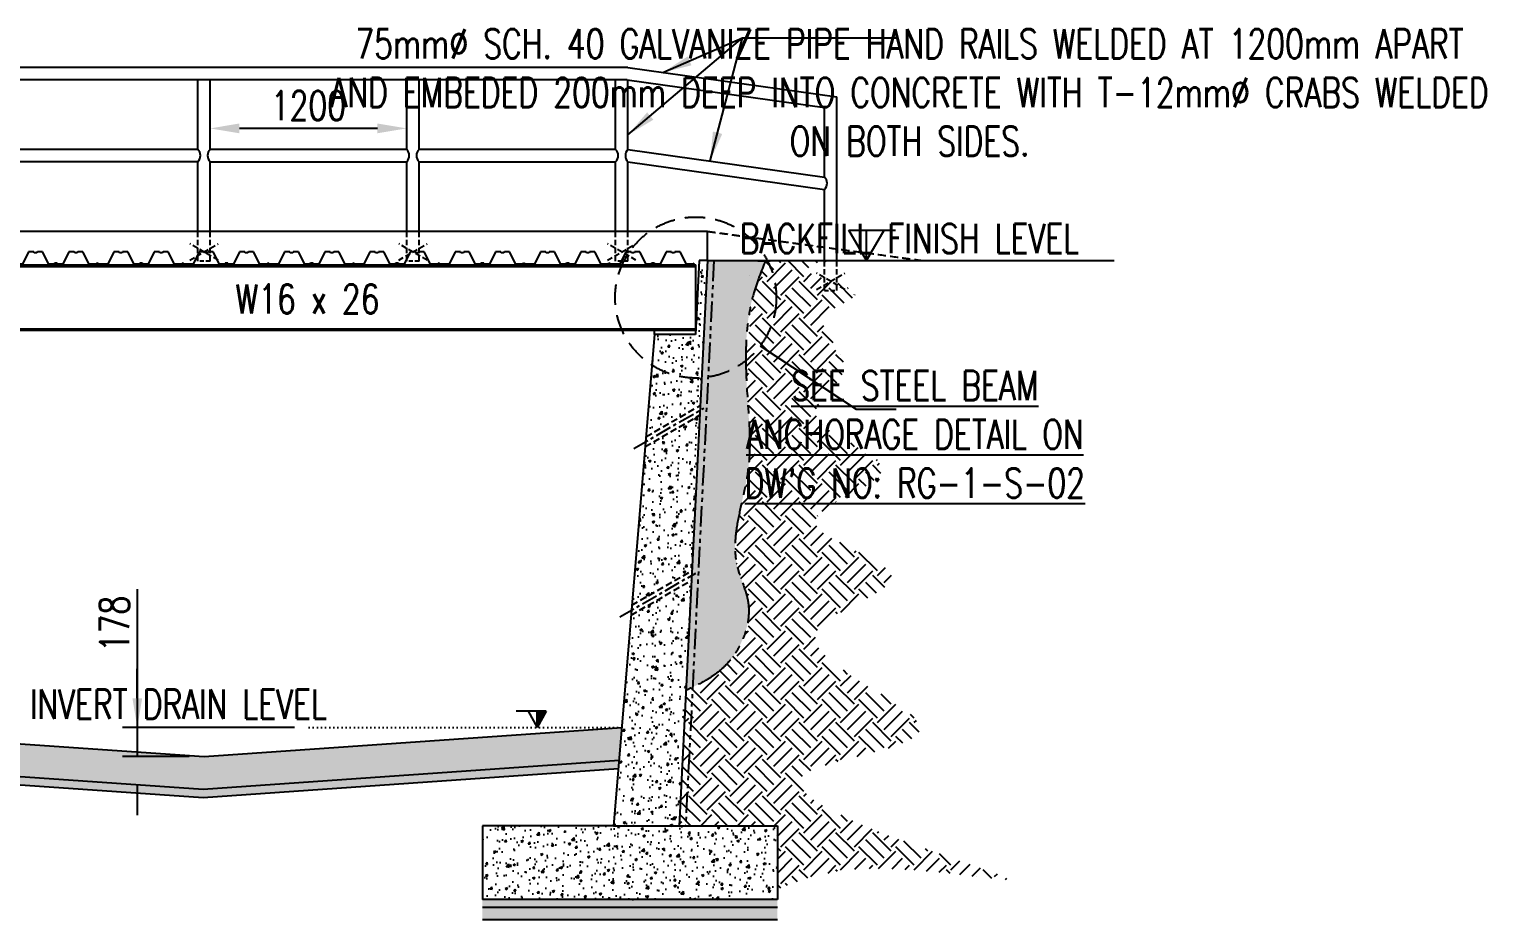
# Model space of a CAD drawing. Header units: millimetres. Extents: x -605628 to 223188, y -4937 to 493520.
# Drawn here: x -385936 to -377045, y 423747 to 429185 of the extents above; entities that cross this region are included whole.
import ezdxf

# ---------------------------------------------------------------- set-up
doc = ezdxf.new("R2010")
doc.units = ezdxf.units.MM
doc.header["$LTSCALE"] = 100
doc.header["$MEASUREMENT"] = 0
doc.header["$PDMODE"] = 3
doc.header["$PDSIZE"] = -0.5
for name, pattern in [('CENTER', [2, 1.25, -0.25, 0.25, -0.25]), ('DASHED', [0.75, 0.5, -0.25]), ('DOT', [0.25, 0, -0.25]), ('HIDDEN', [0.375, 0.25, -0.125]), ('PHANTOM', [2.5, 1.25, -0.25, 0.25, -0.25, 0.25, -0.25])]:
    doc.linetypes.add(name, pattern=pattern)
doc.layers.get('Defpoints').update_dxf_attribs({"color": 1})
for name, color, linetype in [('CFD-3', 3, 'Continuous'), ('Column', 2, 'Continuous'), ('Grid-line', 8, 'CENTER'), ('S-Dim', 1, 'Continuous'), ('S-Hatch', 8, 'Continuous'), ('S-Text', 2, 'Continuous'), ('ST-FOOTING', 4, 'HIDDEN'), ('ST-HATCH', 8, 'Continuous'), ('VENT-PIPE', 8, 'Continuous')]:
    doc.layers.add(name, color=color, linetype=linetype)
doc.styles.add('SKEL 1_75xp', font='romans.shx', dxfattribs={"width": 0.75, "height": 178.5})
doc.dimstyles.new('1-75', dxfattribs={"dimtxt": 178.5, "dimasz": 178.5, "dimexe": 90, "dimexo": 90, "dimgap": 50, "dimtad": 1, "dimdec": 0, "dimzin": 3, "dimdsep": 46, "dimtxsty": 'SKEL 1_75xp', "dimcen": 0.0625, "dimclrd": 1, "dimclre": 1, "dimclrt": 2, "dimaunit": 1, "dimadec": 0, "dimazin": 0, "dimtfac": 1, "dimtdec": 0, "dimtofl": 0, "dimtmove": 0, "dimatfit": 3, "dimfxl": 50, "dimtolj": 1, "dimtzin": 0, "dimarcsym": 0})
pattern_1 = [(50, (-41669.96, 6719.1), (143.452037, -12.550427), [15, -165]), (355, (-41669.96, 6719.1), (-27.750267, 150.438427), [12, -132]), (100.451444, (-41658.01, 6718.06), (115.70177, 137.887998), [12.74804, -140.228422]), (46.1842, (-41669.96, 6759.1), (213.448266, -33.103856), [22.5, -247.5]), (96.635635, (-41652.18, 6756.34), (186.93239, 194.82372), [19.12207, -210.34275]), (351.184164, (-41669.96, 6759.1), (186.93239, 194.82372), [18, -198]), (21, (-41649.96, 6749.1), (119.38141, -80.523778), [15, -165]), (326, (-41649.96, 6749.1), (48.663066, 145.03001), [12, -132]), (71.451445, (-41640.02, 6742.39), (168.044475, 64.50623), [12.748038, -140.228422]), (37.5, (-41669.964, 6719.103), (2.431971, 66.578771), [0, -130.4, 0, -134, 0, -132.5]), (7.5, (-41669.964, 6719.1), (52.6139075, 78.882342), [0, -76.4, 0, -127.4, 0, -50.5]), (327.5, (-41714.564, 6719.1), (106.764487, -4.5109743), [0, -50, 0, -156, 0, -207]), (317.5, (-41734.56, 6719.1), (116.637234, 20.020996), [0, -65, 0, -103.6, 0, -147])]

# ---------------------------------------------------------------- blocks, each defined once
blk = doc.blocks.new('CFD')
at = {"layer": 'Column'}
for p, q in [((0, 0), (0.25, -0.25)), ((2.25, -0.25), (4, 3.25)), ((4, 3.25), (5.5, 3.25)), ((5.5, 3.25), (5.62, 3)), ((5.62, 3), (6.37, 3)), ((6.37, 3), (6.5, 3.25)), ((6.5, 3.25), (8, 3.25)), ((8, 3.25), (9.75, -0.25)), ((13.75, -0.25), (15.5, 3.25)), ((15.5, 3.25), (17, 3.25)), ((17, 3.25), (17.13, 3)), ((17.13, 3), (17.88, 3)), ((17.88, 3), (18, 3.25)), ((18, 3.25), (19.5, 3.25)), ((19.5, 3.25), (21.25, -0.25)), ((23.75, -0.25), (24.3, 0)), ((24.3, 0), (24.5, -0.25)), ((0.25, -0.25), (2.25, -0.25)), ((9.75, -0.25), (11.25, -0.25)), ((11.25, -0.25), (11.38, 0)), ((11.38, 0), (12.13, 0)), ((12.13, 0), (12.25, -0.25)), ((12.25, -0.25), (13.75, -0.25)), ((21.25, -0.25), (23.75, -0.25))]:
    blk.add_line(p, q, dxfattribs=at)
blk = doc.blocks.new('*D76')
at = {"layer": 'Defpoints', "color": 0, "transparency": 16777216}
for p in [(-384226.4, 424921.6), (-385275.4, 424743.8), (-384868.2, 424743.8)]:
    blk.add_point(p, dxfattribs=at)
at = {"layer": 'S-Dim', "color": 1, "lineweight": -2, "transparency": 16777216}
for p, q in [((-385275.4, 425765.8), (-385275.4, 424921.6)), ((-385275.4, 425100.1), (-385275.4, 425278.6)), ((-384316.4, 424921.6), (-385365.4, 424921.6)), ((-385275.4, 424921.6), (-385275.4, 424743.8)), ((-384958.2, 424743.8), (-385365.4, 424743.8)), ((-385275.4, 424565.3), (-385275.4, 424386.8))]:
    blk.add_line(p, q, dxfattribs=at)
at = {"layer": 'S-Dim', "color": 1, "transparency": 16777216}
for points in [[(-385305.1, 425100.1), (-385245.6, 425100.1), (-385275.4, 424921.6)], [(-385305.1, 424565.3), (-385245.6, 424565.3), (-385275.4, 424743.8)]]:
    blk.add_solid(points, dxfattribs=at)
at = {"layer": 'S-Dim', "color": 5, "transparency": 16777216, "insert": (-385414.6, 425553.2), "char_height": 178.5, "attachment_point": 5, "rotation": 90, "style": 'SKEL 1_75xp'}
blk.add_mtext('\\A1;178', dxfattribs=at)
blk = doc.blocks.new('*D74')
at = {"layer": 'Defpoints', "color": 0, "transparency": 16777216}
for p in [(-384831.2, 428579), (-384831.2, 428514.7), (-383631.2, 428514.7)]:
    blk.add_point(p, dxfattribs=at)
at = {"layer": 'S-Dim', "color": 1, "lineweight": -2, "transparency": 16777216}
for p, q in [((-384831.2, 428604.7), (-384831.2, 428669)), ((-383631.2, 428604.7), (-383631.2, 428669)), ((-383809.7, 428579), (-384652.7, 428579))]:
    blk.add_line(p, q, dxfattribs=at)
at = {"layer": 'S-Dim', "color": 1, "transparency": 16777216}
for points in [[(-384652.7, 428608.8), (-384652.7, 428549.3), (-384831.2, 428579)], [(-383809.7, 428608.8), (-383809.7, 428549.3), (-383631.2, 428579)]]:
    blk.add_solid(points, dxfattribs=at)
at = {"layer": 'S-Dim', "color": 5, "transparency": 16777216, "insert": (-384231.2, 428718.3), "char_height": 178.5, "attachment_point": 5, "style": 'SKEL 1_75xp'}
blk.add_mtext('\\A1;1200', dxfattribs=at)

msp = doc.modelspace()

# ---------------------------------------------------------------- hatches: boundary and pattern name
h = msp.add_hatch()
h.set_pattern_fill('AR-CONC', color=8, scale=20, style=0)
h.set_pattern_definition(pattern_1)
h.paths.add_polyline_path([(-381796.2, 427771.6), (-381846.2, 427771.6), (-381868.7, 427321.6), (-382118.7, 427321.6), (-382170.8, 426696.5), (-381840.4, 426887.3)])
h = msp.add_hatch()
h.set_pattern_fill('AR-CONC', color=8, scale=20, style=0)
h.set_pattern_definition(pattern_1)
h.paths.add_polyline_path([(-381843.4, 426827.8), (-382175.8, 426635.9), (-382256.5, 425668), (-381890.8, 425879.1)])
h = msp.add_hatch()
h.set_pattern_fill('AR-CONC', color=8, scale=20, style=0)
h.set_pattern_definition(pattern_1)
h.paths.add_polyline_path([(-381893.8, 425819.6), (-382261.5, 425607.3), (-382368.7, 424321.6), (-381968.7, 424321.6)])
h = msp.add_hatch()
h.set_pattern_fill('AR-CONC', color=8, scale=20, style=0)
h.set_pattern_definition(pattern_1)
h.paths.add_polyline_path([(-382318.7, 424921.6), (-384868.2, 424743.8), (-387418.7, 424921.6), (-387401.9, 424720.4), (-384870.9, 424544), (-382335.4, 424721.3)])
h = msp.add_hatch()
h.set_pattern_fill('AR-CONC', color=8, scale=20, style=0)
h.set_pattern_definition(pattern_1)
h.paths.add_polyline_path([(-381368.7, 424321.6), (-381968.7, 424321.6), (-382368.7, 424321.6), (-383168.7, 424321.6), (-383168.7, 423871.6), (-381368.7, 423871.6)])
at = {"layer": 'S-Dim'}
h = msp.add_hatch(color=5, dxfattribs=at)
h.dxf.hatch_style = 1
h.paths.add_polyline_path([(-382835.3, 425021.3), (-382781.1, 425021.3), (-382835.3, 424921.6)])
at = {"layer": 'S-Hatch'}
h = msp.add_hatch(dxfattribs=at)
h.set_pattern_fill('EARTH', color=256, scale=635, angle=45, style=0)
h.set_pattern_definition([(45, (-41669.96, 4590.66), (1e-14, 224.506403), [158.75, -158.75]), (45, (-41712.06, 4632.75), (1e-14, 224.506403), [158.75, -158.75]), (45, (-41754.15, 4674.85), (1e-14, 224.506403), [158.75, -158.75]), (135, (-41754.15, 4702.91), (-224.506403, 4e-14), [158.75, -158.75]), (135, (-41712.06, 4745), (-224.506403, 4e-14), [158.75, -158.75]), (135, (-41669.96, 4787.1), (-224.506403, 4e-14), [158.75, -158.75])])
h.paths.add_polyline_path([(-381534.3, 427638.4), (-381534.4, 427639.2), (-381534.5, 427640.1)])
h.paths.add_polyline_path([(-381527.7, 427533.9), (-381527.7, 427534.8), (-381527.7, 427533)])
h.paths.add_polyline_path([(-381527.7, 427530.4), (-381527.7, 427531.2), (-381527.7, 427529.5)])
h.paths.add_polyline_path([(-381527.8, 427537.4), (-381527.8, 427538.3), (-381527.8, 427536.5)])
h.paths.add_polyline_path([(-381527.7, 427526.8), (-381527.7, 427527.7), (-381527.7, 427526)])
h.paths.add_polyline_path([(-381527.8, 427540.9), (-381527.8, 427541.8), (-381527.8, 427540)])
h.paths.add_polyline_path([(-381527.7, 427523.3), (-381527.7, 427524.2), (-381527.7, 427522.4)])
h.paths.add_polyline_path([(-381527.9, 427544.4), (-381527.9, 427545.3), (-381527.9, 427543.5)])
h.paths.add_polyline_path([(-381527.7, 427519.8), (-381527.7, 427520.7), (-381527.7, 427518.9)])
h.paths.add_polyline_path([(-381527.9, 427547.9), (-381528, 427548.8), (-381527.9, 427547.1)])
h.paths.add_polyline_path([(-381527.7, 427516.3), (-381527.7, 427517.2), (-381527.7, 427515.4)])
h.paths.add_polyline_path([(-381528, 427551.5), (-381528.1, 427552.3), (-381528, 427550.6)])
h.paths.add_polyline_path([(-381527.8, 427513.4), (-381527.8, 427513.6), (-381527.8, 427511.9), (-381527.8, 427510.1), (-381527.8, 427508.4), (-381527.9, 427506.6), (-381527.9, 427504.8), (-381527.9, 427503.1), (-381528, 427501.3), (-381528, 427499.6), (-381528.1, 427497.8), (-381528.1, 427496.1), (-381528.1, 427494.3), (-381528.2, 427492.5), (-381528.2, 427490.8), (-381528.3, 427489), (-381528.4, 427487.3), (-381528.4, 427485.5), (-381528.5, 427483.7), (-381528.6, 427482), (-381528.6, 427480.2), (-381528.7, 427478.5), (-381528.8, 427476.7), (-381528.8, 427474.9), (-381528.9, 427473.2), (-381529, 427471.4), (-381529.1, 427469.6), (-381529.2, 427467.9), (-381529.3, 427466.1), (-381529.4, 427464.4), (-381529.4, 427462.6), (-381529.5, 427460.8), (-381529.6, 427459.1), (-381529.7, 427457.3), (-381529.8, 427455.6), (-381529.9, 427453.8), (-381530, 427452), (-381530.2, 427450.3), (-381530.3, 427448.5), (-381530.4, 427446.8), (-381530.5, 427445), (-381530.6, 427443.2), (-381530.7, 427441.5), (-381530.8, 427439.7), (-381531, 427437.9), (-381531.1, 427436.2), (-381531.2, 427434.4), (-381531.3, 427432.7), (-381531.5, 427430.9), (-381531.6, 427429.1), (-381531.7, 427427.4), (-381531.9, 427425.6), (-381532, 427423.9), (-381532.2, 427422.1), (-381532.3, 427420.3), (-381532.4, 427418.6), (-381532.6, 427416.8), (-381532.7, 427415), (-381532.9, 427413.3), (-381533, 427411.5), (-381533.2, 427409.8), (-381533.3, 427408), (-381533.5, 427406.2), (-381533.7, 427404.5), (-381533.8, 427402.7), (-381534, 427400.9), (-381534.1, 427399.2), (-381534.3, 427397.4), (-381534.5, 427395.7), (-381534.6, 427393.9), (-381534.8, 427392.1), (-381535, 427390.4), (-381535.1, 427388.6), (-381535.3, 427386.8), (-381535.5, 427385.1), (-381535.7, 427383.3), (-381535.8, 427381.6), (-381536, 427379.8), (-381536.2, 427378), (-381536.4, 427376.3), (-381536.6, 427374.5), (-381536.7, 427372.7), (-381536.9, 427371), (-381537.1, 427369.2), (-381537.3, 427367.5), (-381537.5, 427365.7), (-381537.7, 427363.9), (-381537.9, 427362.2), (-381538.1, 427360.4), (-381538.3, 427358.6), (-381538.4, 427356.9), (-381538.6, 427355.1), (-381538.8, 427353.3), (-381539, 427351.6), (-381539.2, 427349.8), (-381539.4, 427348.1), (-381539.6, 427346.3), (-381539.8, 427344.5), (-381540, 427342.8), (-381540.2, 427341), (-381540.4, 427339.2), (-381540.7, 427337.5), (-381540.9, 427335.7), (-381541.1, 427333.9), (-381541.3, 427332.2), (-381541.5, 427330.4), (-381541.7, 427328.7), (-381541.9, 427326.9), (-381542.1, 427325.1), (-381542.3, 427323.4), (-381542.5, 427321.6), (-381543.7, 427312.5), (-381544.8, 427303.3), (-381545.9, 427294.2), (-381547.1, 427285.1), (-381548.2, 427275.9), (-381549.4, 427266.8), (-381550.6, 427257.6), (-381551.7, 427248.5), (-381552.9, 427239.4), (-381554.1, 427230.2), (-381555.2, 427221.1), (-381556.3, 427211.9), (-381557.5, 427202.8), (-381558.6, 427193.7), (-381559.7, 427184.5), (-381560.7, 427175.4), (-381561.3, 427170.9), (-381561.3, 427149.5), (-381559.8, 427085), (-381556.9, 427020.5), (-381553, 426956.3), (-381548.6, 426892.3), (-381544.3, 426828.6), (-381540.6, 426764.9), (-381538.3, 426701.3), (-381538, 426637.7), (-381540.2, 426574), (-381545.6, 426510.1), (-381548.3, 426490.9), (-381548.4, 426489.8), (-381549.2, 426480.5), (-381550.2, 426471.3), (-381551.2, 426462.1), (-381552.4, 426452.9), (-381553.6, 426443.7), (-381554.9, 426434.5), (-381556.3, 426425.2), (-381557.8, 426416), (-381559.3, 426406.8), (-381560.9, 426397.5), (-381562.6, 426388.3), (-381564.4, 426379.1), (-381566.2, 426369.8), (-381568, 426360.6), (-381569.9, 426351.4), (-381571.8, 426342.2), (-381573.8, 426332.9), (-381575.8, 426323.7), (-381577.8, 426314.5), (-381579.8, 426305.3), (-381581.9, 426296), (-381583.9, 426286.8), (-381586, 426277.6), (-381588.1, 426268.4), (-381590.1, 426259.2), (-381592.2, 426250), (-381594.2, 426240.8), (-381596.2, 426231.6), (-381598.2, 426222.4), (-381600.2, 426213.3), (-381602.1, 426204.1), (-381604, 426194.9), (-381605.9, 426185.8), (-381607.7, 426176.6), (-381609.4, 426167.5), (-381611.1, 426158.4), (-381612.7, 426149.3), (-381614.3, 426140.2), (-381615.8, 426131.1), (-381617.2, 426122), (-381618.5, 426112.9), (-381619.7, 426103.8), (-381620.9, 426094.7), (-381621.9, 426085.7), (-381622.9, 426076.7), (-381623.7, 426067.6), (-381624.4, 426058.6), (-381625, 426049.6), (-381625.5, 426040.6), (-381625.9, 426031.7), (-381626.1, 426022.7), (-381626.2, 426013.8), (-381626.1, 426004.8), (-381625.9, 425995.9), (-381625.6, 425987), (-381625.1, 425978.1), (-381624.4, 425969.3), (-381623.5, 425960.4), (-381622.5, 425951.6), (-381621.4, 425942.8), (-381620, 425934), (-381618.4, 425925.2), (-381616.7, 425916.4), (-381614.8, 425907.7), (-381612.6, 425899), (-381610.3, 425890.3), (-381607.9, 425881.6), (-381605.3, 425872.9), (-381602.5, 425864.2), (-381599.7, 425855.5), (-381596.7, 425846.9), (-381593.7, 425838.2), (-381590.7, 425829.5), (-381587.6, 425820.9), (-381584.5, 425812.2), (-381581.3, 425803.5), (-381578.2, 425794.8), (-381575.1, 425786.1), (-381572.1, 425777.4), (-381569.1, 425768.6), (-381566.2, 425759.8), (-381563.4, 425751), (-381560.7, 425742.2), (-381558.2, 425733.4), (-381555.8, 425724.5), (-381553.6, 425715.6), (-381551.5, 425706.6), (-381549.7, 425697.7), (-381548.1, 425688.6), (-381546.7, 425679.6), (-381545.6, 425670.4), (-381544.7, 425661.3), (-381544, 425652.1), (-381543.6, 425642.9), (-381543.5, 425633.6), (-381543.5, 425624.4), (-381543.8, 425615.1), (-381544.4, 425605.8), (-381545.1, 425596.5), (-381546.1, 425587.1), (-381547.3, 425577.8), (-381548.7, 425568.5), (-381550.3, 425559.2), (-381552.1, 425549.9), (-381554.1, 425540.7), (-381556.3, 425531.4), (-381558.7, 425522.2), (-381561.4, 425513), (-381564.2, 425503.8), (-381567.2, 425494.7), (-381570.3, 425485.6), (-381573.7, 425476.6), (-381577.2, 425467.6), (-381581, 425458.7), (-381584.9, 425449.9), (-381588.9, 425441.1), (-381593.1, 425432.4), (-381597.5, 425423.7), (-381602.1, 425415.1), (-381606.8, 425406.7), (-381611.6, 425398.3), (-381616.7, 425390), (-381621.8, 425381.8), (-381627.1, 425373.7), (-381632.5, 425365.7), (-381638.1, 425357.8), (-381643.8, 425350), (-381649.7, 425342.3), (-381655.6, 425334.8), (-381661.7, 425327.4), (-381667.9, 425320.1), (-381674.3, 425313), (-381680.7, 425306), (-381687.3, 425299.2), (-381694, 425292.4), (-381700.7, 425285.9), (-381707.6, 425279.5), (-381714.6, 425273.3), (-381721.6, 425267.2), (-381728.8, 425261.3), (-381736.1, 425255.6), (-381743.4, 425250), (-381750.8, 425244.5), (-381758.3, 425239.2), (-381765.9, 425234), (-381773.5, 425228.9), (-381781.2, 425223.9), (-381789, 425219.1), (-381796.8, 425214.3), (-381804.7, 425209.7), (-381812.6, 425205.1), (-381820.6, 425200.7), (-381828.7, 425196.3), (-381836.7, 425191.9), (-381844.9, 425187.7), (-381853, 425183.5), (-381861.2, 425179.4), (-381869.4, 425175.3), (-381877.6, 425171.2), (-381885.9, 425167.2), (-381894.2, 425163.2), (-381902.5, 425159.3), (-381910.8, 425155.4), (-381919.1, 425151.4), (-381927.4, 425147.5), (-381968.7, 424321.6), (-381368.7, 424321.6), (-381368.7, 423932), (-381342.3, 423942.9), (-381315.6, 423953.7), (-381288.7, 423964.2), (-381261.3, 423974.4), (-381233.5, 423984.3), (-381205.2, 423993.8), (-381176.3, 424003), (-381146.7, 424011.6), (-381116.4, 424019.7), (-381085.3, 424027.2), (-381053.3, 424034.1), (-381020.4, 424040.2), (-380986.4, 424045.7), (-380951.4, 424050.4), (-380915.1, 424054.2), (-380877.7, 424057.1), (-380839, 424059.2), (-380799, 424060.3), (-380758.1, 424060.5), (-380716.4, 424060), (-380674, 424058.8), (-380631.2, 424057), (-380588.2, 424054.6), (-380545.1, 424051.7), (-380502.2, 424048.4), (-380459.6, 424044.7), (-380417.4, 424040.7), (-380376, 424036.5), (-380335.5, 424032.1), (-380296.1, 424027.7), (-380257.9, 424023.2), (-380221.2, 424018.8), (-380186.1, 424014.5), (-380152.8, 424010.4), (-380121.6, 424006.6), (-380092.6, 424003.1), (-380065.9, 423999.9), (-380041.9, 423997.2), (-380020.6, 423995.1), (-380002.3, 423993.5), (-379987.2, 423992.7), (-379975.4, 423992.5), (-379967.1, 423993.1), (-379962.5, 423994.6), (-379961.9, 423997.1), (-379965.3, 424000.5), (-379972.7, 424005), (-379983.9, 424010.4), (-379998.7, 424016.7), (-380016.8, 424023.9), (-380038.2, 424031.9), (-380062.5, 424040.8), (-380089.6, 424050.5), (-380119.3, 424060.8), (-380151.3, 424071.9), (-380185.6, 424083.7), (-380221.8, 424096.1), (-380259.8, 424109.1), (-380299.4, 424122.7), (-380340.3, 424136.8), (-380382.4, 424151.4), (-380425.5, 424166.4), (-380469.4, 424181.9), (-380513.8, 424197.7), (-380558.6, 424213.9), (-380603.6, 424230.4), (-380648.5, 424247.2), (-380693.2, 424264.3), (-380737.5, 424281.5), (-380781.1, 424298.9), (-380823.9, 424316.4), (-380865.7, 424334.1), (-380906.2, 424351.8), (-380945.2, 424369.5), (-380982.7, 424387.2), (-381018.3, 424404.9), (-381051.8, 424422.4), (-381083.1, 424439.9), (-381111.9, 424457.2), (-381138.1, 424474.4), (-381161.5, 424491.3), (-381181.8, 424507.9), (-381198.8, 424524.2), (-381212.4, 424540.3), (-381222.4, 424555.9), (-381228.5, 424571.1), (-381230.5, 424585.9), (-381228.3, 424600.3), (-381221.6, 424614.1), (-381210.3, 424627.3), (-381194.2, 424640), (-381173.8, 424652.2), (-381149.5, 424663.9), (-381121.6, 424675.3), (-381090.7, 424686.2), (-381057.2, 424696.9), (-381021.4, 424707.4), (-380983.9, 424717.6), (-380945.1, 424727.8), (-380905.4, 424737.9), (-380865.2, 424748), (-380825, 424758.1), (-380785.2, 424768.3), (-380746.3, 424778.7), (-380708.6, 424789.4), (-380672.7, 424800.3), (-380638.9, 424811.5), (-380607.7, 424823.1), (-380579.5, 424835.2), (-380554.7, 424847.8), (-380533.8, 424860.9), (-380517.3, 424874.7), (-380505.5, 424889.2), (-380498.9, 424904.3), (-380497.9, 424920.3), (-380502.5, 424937.1), (-380512.2, 424954.6), (-380526.6, 424972.8), (-380545.2, 424991.6), (-380567.7, 425011.1), (-380593.6, 425031.1), (-380622.3, 425051.7), (-380653.6, 425072.7), (-380686.9, 425094.2), (-380721.8, 425116), (-380757.8, 425138.2), (-380794.6, 425160.7), (-380831.7, 425183.4), (-380868.5, 425206.4), (-380904.8, 425229.5), (-380939.9, 425252.7), (-380973.6, 425275.9), (-381005.4, 425299.2), (-381034.7, 425322.5), (-381061.2, 425345.7), (-381084.5, 425368.8), (-381104, 425391.7), (-381119.3, 425414.5), (-381130.1, 425436.9), (-381135.8, 425459.1), (-381136, 425481), (-381130.3, 425502.4), (-381118.3, 425523.4), (-381100.6, 425544.1), (-381077.9, 425564.3), (-381050.9, 425584.2), (-381020.6, 425603.7), (-380987.5, 425622.9), (-380952.7, 425641.9), (-380916.7, 425660.6), (-380880.5, 425679.1), (-380844.7, 425697.4), (-380810.2, 425715.6), (-380777.8, 425733.6), (-380748.2, 425751.5), (-380722.2, 425769.3), (-380700.7, 425787.1), (-380684.3, 425804.8), (-380673.9, 425822.6), (-380670.2, 425840.4), (-380674, 425858.2), (-380685.1, 425876.1), (-380702.7, 425894.1), (-380725.8, 425912.1), (-380753.6, 425930.2), (-380785.2, 425948.4), (-380819.7, 425966.6), (-380856.1, 425984.9), (-380893.7, 426003.3), (-380931.6, 426021.7), (-380968.7, 426040.1), (-381004.3, 426058.6), (-381037.5, 426077.1), (-381067.4, 426095.7), (-381093.1, 426114.3), (-381113.6, 426133), (-381128.2, 426151.7), (-381136, 426170.4), (-381135.9, 426189.2), (-381127.8, 426208), (-381112.5, 426226.8), (-381091.1, 426245.7), (-381064.6, 426264.6), (-381034, 426283.5), (-381000.4, 426302.4), (-380964.9, 426321.4), (-380928.5, 426340.4), (-380892.2, 426359.4), (-380857, 426378.4), (-380824.1, 426397.5), (-380794.4, 426416.6), (-380769.1, 426435.7), (-380749.1, 426454.8), (-380735.5, 426473.9), (-380729.3, 426493.1), (-380731.4, 426512.3), (-380741.3, 426531.5), (-380758, 426550.8), (-380780.5, 426570.1), (-380807.6, 426589.6), (-380838.5, 426609.3), (-380872.2, 426629.1), (-380907.5, 426649.1), (-380943.4, 426669.4), (-380979.1, 426689.9), (-381013.4, 426710.7), (-381045.3, 426731.8), (-381073.9, 426753.3), (-381098, 426775.1), (-381116.7, 426797.3), (-381129, 426819.9), (-381133.8, 426843), (-381130.3, 426866.5), (-381119.2, 426890.6), (-381102.1, 426915.2), (-381080.8, 426940.4), (-381057.1, 426966.1), (-381032.8, 426992.5), (-381009.6, 427019.5), (-380989.2, 427047.3), (-380973.4, 427075.7), (-380963.9, 427104.9), (-380962.5, 427134.8), (-380969.5, 427165.5), (-380983, 427196.5), (-381000.9, 427227.8), (-381021.3, 427258.9), (-381041.9, 427289.7), (-381060.9, 427319.8), (-381076.2, 427349), (-381085.6, 427377), (-381087.2, 427403.5), (-381079, 427428.4), (-381059.5, 427451.2), (-381031.2, 427472.4), (-380998, 427491.9), (-380963.9, 427510.2), (-380932.8, 427527.5), (-380908.6, 427544.1), (-380895.3, 427560.2), (-380896.4, 427576.1), (-380911.8, 427591.8), (-380938.7, 427607.3), (-380973.7, 427622.6), (-381013.8, 427637.6), (-381055.8, 427652.3), (-381096.7, 427666.5), (-381133.3, 427680.3), (-381162.6, 427693.6), (-381181.3, 427706.3), (-381186.3, 427718.4), (-381176, 427729.8), (-381152.6, 427740.7), (-381119.5, 427751.2), (-381079.8, 427761.5), (-381037, 427771.6), (-381441, 427771.6), (-381468.3, 427702.7), (-381493.9, 427633.4), (-381515.8, 427563.1)])
h.paths.add_polyline_path([(-381528.1, 427555), (-381528.2, 427555.8), (-381528.1, 427554.1)])
h.paths.add_polyline_path([(-381545.5, 427719), (-381545.6, 427719.9), (-381545.7, 427720.8)])
h.paths.add_polyline_path([(-381528.2, 427558.5), (-381528.3, 427559.4), (-381528.2, 427557.6)])
h.paths.add_polyline_path([(-381544.9, 427715.5), (-381545, 427716.4), (-381545.2, 427717.3)])
h.paths.add_polyline_path([(-381528.4, 427562), (-381528.4, 427562.9), (-381528.3, 427561.1)])
h.paths.add_polyline_path([(-381544.4, 427712), (-381544.5, 427712.9), (-381544.6, 427713.8)])
h.paths.add_polyline_path([(-381528.5, 427565.5), (-381528.6, 427566.4), (-381528.5, 427564.6)])
h.paths.add_polyline_path([(-381543.8, 427708.5), (-381544, 427709.4), (-381544.1, 427710.3)])
h.paths.add_polyline_path([(-381528.7, 427569), (-381528.7, 427569.9), (-381528.6, 427568.1)])
h.paths.add_polyline_path([(-381543.3, 427705), (-381543.4, 427705.9), (-381543.6, 427706.8)])
h.paths.add_polyline_path([(-381528.8, 427572.5), (-381528.9, 427573.4), (-381528.8, 427571.7)])
h.paths.add_polyline_path([(-381542.8, 427701.5), (-381542.9, 427702.4), (-381543, 427703.2)])
h.paths.add_polyline_path([(-381529, 427576), (-381529.1, 427576.9), (-381529, 427575.2)])
h.paths.add_polyline_path([(-381542.2, 427698), (-381542.4, 427698.9), (-381542.5, 427699.7)])
h.paths.add_polyline_path([(-381529.2, 427579.6), (-381529.3, 427580.4), (-381529.2, 427578.7)])
h.paths.add_polyline_path([(-381541.7, 427694.5), (-381541.8, 427695.4), (-381542, 427696.2)])
h.paths.add_polyline_path([(-381529.4, 427583.1), (-381529.5, 427584), (-381529.4, 427582.2)])
h.paths.add_polyline_path([(-381541.2, 427691), (-381541.3, 427691.8), (-381541.5, 427692.7)])
h.paths.add_polyline_path([(-381529.6, 427586.6), (-381529.7, 427587.5), (-381529.6, 427585.7)])
h.paths.add_polyline_path([(-381540.7, 427687.5), (-381540.8, 427688.3), (-381541, 427689.2)])
h.paths.add_polyline_path([(-381529.9, 427590.1), (-381529.9, 427591), (-381529.8, 427589.2)])
h.paths.add_polyline_path([(-381540.2, 427684), (-381540.3, 427684.8), (-381540.4, 427685.7)])
h.paths.add_polyline_path([(-381530.1, 427593.6), (-381530.2, 427594.5), (-381530.1, 427592.7)])
h.paths.add_polyline_path([(-381539.7, 427680.5), (-381539.8, 427681.3), (-381539.9, 427682.2)])
h.paths.add_polyline_path([(-381530.4, 427597.1), (-381530.5, 427598), (-381530.3, 427596.2)])
h.paths.add_polyline_path([(-381539.2, 427677), (-381539.3, 427677.8), (-381539.5, 427678.7)])
h.paths.add_polyline_path([(-381530.7, 427600.6), (-381530.7, 427601.5), (-381530.6, 427599.8)])
h.paths.add_polyline_path([(-381538.7, 427673.4), (-381538.8, 427674.3), (-381539, 427675.2)])
h.paths.add_polyline_path([(-381530.9, 427604.1), (-381531, 427605), (-381530.9, 427603.3)])
h.paths.add_polyline_path([(-381538.2, 427669.9), (-381538.4, 427670.8), (-381538.5, 427671.7)])
h.paths.add_polyline_path([(-381531.2, 427607.7), (-381531.3, 427608.5), (-381531.2, 427606.8)])
h.paths.add_polyline_path([(-381537.8, 427666.4), (-381537.9, 427667.3), (-381538, 427668.2)])
h.paths.add_polyline_path([(-381531.5, 427611.2), (-381531.6, 427612), (-381531.5, 427610.3)])
h.paths.add_polyline_path([(-381537.3, 427662.9), (-381537.4, 427663.8), (-381537.5, 427664.7)])
h.paths.add_polyline_path([(-381531.9, 427614.7), (-381532, 427615.6), (-381531.8, 427613.8)])
h.paths.add_polyline_path([(-381536.9, 427659.4), (-381537, 427660.3), (-381537.1, 427661.2)])
h.paths.add_polyline_path([(-381532.2, 427618.2), (-381532.3, 427619.1), (-381532.1, 427617.3)])
h.paths.add_polyline_path([(-381536.4, 427655.9), (-381536.5, 427656.8), (-381536.6, 427657.7)])
h.paths.add_polyline_path([(-381532.5, 427621.7), (-381532.6, 427622.6), (-381532.5, 427620.8)])
h.paths.add_polyline_path([(-381536, 427652.4), (-381536.1, 427653.3), (-381536.2, 427654.2)])
h.paths.add_polyline_path([(-381532.9, 427625.2), (-381533, 427626.1), (-381532.8, 427624.3)])
h.paths.add_polyline_path([(-381535.6, 427648.9), (-381535.7, 427649.8), (-381535.8, 427650.6)])
h.paths.add_polyline_path([(-381533.3, 427628.7), (-381533.4, 427629.6), (-381533.2, 427627.8)])
h.paths.add_polyline_path([(-381535.1, 427645.4), (-381535.2, 427646.3), (-381535.3, 427647.1)])
h.paths.add_polyline_path([(-381533.6, 427632.2), (-381533.7, 427633.1), (-381533.5, 427631.4)])
h.paths.add_polyline_path([(-381534.7, 427641.9), (-381534.8, 427642.7), (-381534.9, 427643.6)])
h.paths.add_polyline_path([(-381533.9, 427634.9), (-381534, 427635.7), (-381534.1, 427636.6)])
h = msp.add_hatch(dxfattribs=at)
h.set_pattern_fill('GRAVEL', color=256, scale=177.8, style=0)
h.set_pattern_definition([(228.0127875, (-41541.948, 4768.46), (-1422.4, -1600.2), [23.9205, -2368.133855]), (184.9697407, (-41557.95, 4750.6794), (2133.6, 177.8), [41.04833, -4063.78342]), (132.510447, (-41598.844, 4747.123), (1778, -1955.8), [28.943706, -2865.430596]), (267.273689, (-41668.186, 4702.673), (177.8, 3556), [37.380316, -3700.65062]), (292.8336542, (-41669.964, 4665.335), (-889, 2133.6), [36.65436, -3628.78654]), (357.273689, (-41655.74, 4631.553), (-3556, 177.8), [37.380316, -3700.65062]), (37.6942405, (-41618.402, 4629.7754), (-2311.4, -1778), [49.433556, -4893.91807]), (72.2553284, (-41579.286, 4660.0014), (1244.6, 3911.6), [46.670366, -4620.36796]), (121.4295656, (-41565.062, 4704.451), (-1422.4, 2311.4), [37.50691, -3713.1882]), (175.2363583, (-41584.62, 4736.455), (1955.8, -177.8), [42.81993, -2098.175587]), (222.3974378, (-41627.292, 4740.0114), (-2133.6, -1955.8), [55.375454, -5482.174076]), (138.814075, (-41492.164, 4700.895), (-1244.6, 1066.8), [18.90032, -1871.13961]), (171.4692344, (-41506.388, 4713.341), (2311.4, -355.6), [35.95774, -3559.82473]), (225, (-41541.95, 4718.68), (-2e-14, -177.8), [25.144654, -226.30252]), (203.1985905, (-41554.394, 4740.011), (889, 355.6), [13.54089, -1340.543566]), (291.8014095, (-41566.84, 4734.677), (-177.8, 533.4), [19.149593, -938.33271]), (30.9637565, (-41559.728, 4716.897), (533.4, 355.6), [31.102376, -1005.64087]), (161.565051, (-41533.06, 4732.9), (355.6, -177.8), [22.4901, -539.76287]), (16.3895403, (-41669.964, 4734.677), (1778, 533.4), [31.50616, -3119.117867]), (70.346176, (-41639.738, 4743.567), (-711.2, -1955.8), [26.431926, -2616.7551]), (293.1985905, (-41533.058, 4768.46), (-355.6, 889), [27.081607, -1327.00285]), (343.6104597, (-41522.39, 4743.567), (-1778, 533.4), [31.50616, -3119.117867]), (339.4439548, (-41669.964, 4624.441), (-889, 355.6), [30.382464, -1488.7414]), (294.7751406, (-41641.516, 4613.773), (-889, 1955.8), [25.45705, -2520.251537]), (66.8014095, (-41531.28, 4590.66), (355.6, 889), [27.081607, -1327.00285]), (17.3540246, (-41520.612, 4615.551), (-2311.4, -711.2), [29.80479, -2950.66632]), (69.4439548, (-41618.402, 4590.66), (-355.6, -889), [15.19123, -1503.932634]), (101.3099325, (-41541.948, 4590.66), (-177.8, 711.2), [9.06602, -897.53965]), (165.9637565, (-41543.726, 4599.55), (533.4, -177.8), [36.65436, -696.43382]), (186.009006, (-41579.286, 4608.439), (1778, 177.8), [33.96869, -3362.89554]), (303.690068, (-41559.73, 4700.895), (-177.8, 355.6), [25.64267, -615.424345]), (353.1572266, (-41545.504, 4679.5594), (3022.6, -355.6), [44.768973, -4432.120635]), (60.945396, (-41501.054, 4674.225), (-711.2, -1244.6), [18.305577, -1812.25746]), (90, (-41492.16, 4690.23), (-177.8, 177.8), [10.668, -167.132]), (120.2564372, (-41582.842, 4613.773), (711.2, -1244.6), [24.70069, -2445.375854]), (48.0127875, (-41595.288, 4635.11), (1422.4, 1600.2), [47.841, -2344.213354]), (0, (-41563.28, 4670.67), (177.8, 177.8), [46.228, -131.572]), (325.3048465, (-41517.056, 4670.669), (1778, -1244.6), [28.11267, -2783.15217]), (254.054604, (-41493.942, 4654.667), (-177.8, -711.2), [25.888036, -1268.5155]), (207.6459754, (-41501.054, 4629.7754), (-3378.2, -1778), [42.150157, -4172.87251]), (175.4260787, (-41538.392, 4610.2174), (-2311.4, 177.8), [44.59206, -4414.60925])])
edge = h.paths.add_edge_path()
edge.add_spline(control_points=[(-381927.4, 425147.5), (-381851.9, 425183), (-381643.4, 425281.3), (-381485.8, 425624.6), (-381692.4, 426012.3), (-381502.8, 426463.6), (-381567.8, 427014), (-381565.9, 427460.6), (-381467.1, 427706.6), (-381441, 427771.6)], knot_values=[0, 0, 0, 0, 249.190351, 688.854985, 927.11024, 1503.367632, 2014.480251, 2597.247196, 2806.741177, 2806.741177, 2806.741177, 2806.741177], degree=3, periodic=0)
edge.add_line((-381441, 427771.6), (-381796.2, 427771.6))
edge.add_line((-381796.2, 427771.6), (-381927.4, 425147.5))
h = msp.add_hatch(dxfattribs=at)
h.set_pattern_fill('AR-SAND', color=256, scale=10)
h.set_pattern_definition([(37.5, (-41669.964, 6669.103), (-0.6299336, 19.2682377), [0, -15.2, 0, -17, 0, -16.25]), (7.5, (-41669.964, 6669.103), (17.697767, 28.2214607), [0, -8.2, 0, -13.7, 0, -5.25]), (327.5, (-41682.264, 6669.103), (31.1414186, 0.05659054), [0, -5, 0, -18, 0, -23.5]), (317.5, (-41682.264, 6669.103), (30.061266, 8.7767556), [0, -2.5, 0, -11.8, 0, -13.5])])
h.paths.add_polyline_path([(-382335.4, 424671.2), (-382331.2, 424721.6), (-384874.4, 424543.8), (-387406.1, 424720.7), (-387401.9, 424670.3), (-384874.4, 424493.7)])
h = msp.add_hatch(dxfattribs=at)
h.set_pattern_fill('AR-SAND', color=256, scale=10)
h.set_pattern_definition([(37.5, (-41669.964, 4590.66), (-0.6299336, 19.2682377), [0, -15.2, 0, -17, 0, -16.25]), (7.5, (-41669.964, 4590.66), (17.697767, 28.2214607), [0, -8.2, 0, -13.7, 0, -5.25]), (327.5, (-41682.264, 4590.66), (31.1414186, 0.05659054), [0, -5, 0, -18, 0, -23.5]), (317.5, (-41682.264, 4590.66), (30.061266, 8.7767556), [0, -2.5, 0, -11.8, 0, -13.5])])
h.paths.add_polyline_path([(-381368.7, 423871.6), (-383168.7, 423871.6), (-383168.7, 423821.6), (-381368.7, 423821.6)])
h = msp.add_hatch(dxfattribs=at)
h.set_pattern_fill('GRAVEL', color=8, scale=120)
h.set_pattern_definition([(228.0127875, (-41583.564, 4710.659), (-960, -1080), [16.14432, -1598.290566]), (184.9697407, (-41594.364, 4698.6594), (1440, 120), [27.70416, -2742.710971]), (132.510447, (-41621.964, 4696.2594), (1200, -1320), [19.53456, -1933.923912]), (267.273689, (-41668.764, 4666.2594), (120, 2400), [25.22856, -2497.626965]), (292.8336542, (-41669.964, 4641.0594), (-600, 1440), [24.7386, -2449.124775]), (357.273689, (-41660.364, 4618.2594), (-2400, 120), [25.22856, -2497.626965]), (37.6942405, (-41635.164, 4617.0594), (-1560, -1200), [33.36348, -3302.981826]), (72.2553284, (-41608.764, 4637.4594), (840, 2640), [31.49856, -3118.35858]), (121.4295656, (-41599.164, 4667.4594), (-960, 1560), [25.314, -2506.088773]), (175.2363583, (-41612.364, 4689.059), (1320, -120), [28.89984, -1416.09151]), (222.3974378, (-41641.164, 4691.4594), (-1440, -1320), [37.37376, -3700.005]), (138.8140748, (-41549.964, 4665.059), (-840, 720), [12.75612, -1262.861378]), (171.4692344, (-41559.564, 4673.4594), (1560, -240), [24.26844, -2402.58137]), (225, (-41583.56, 4677.06), (-1e-14, -120), [16.97052, -152.735107]), (203.1985905, (-41591.964, 4691.46), (600, 240), [9.13896, -904.753813]), (291.8014095, (-41600.364, 4687.86), (-120, 360), [12.92436, -633.295417]), (30.9637565, (-41595.564, 4675.86), (360, 240), [20.99148, -678.722747]), (161.565051, (-41577.564, 4686.66), (240, -120), [15.17892, -364.2944]), (16.3895403, (-41669.964, 4687.8594), (1200, 360), [21.264, -2105.141418]), (70.346176, (-41649.564, 4693.8594), (-480, -1320), [17.83932, -1766.08893]), (293.1985905, (-41577.564, 4710.66), (-240, 600), [18.2778, -895.614973]), (343.6104597, (-41570.364, 4693.8594), (-1200, 360), [21.264, -2105.141418]), (339.4439548, (-41669.964, 4613.46), (-600, 240), [20.5056, -1004.77485]), (294.7751406, (-41650.764, 4606.259), (-600, 1320), [17.18136, -1700.957168]), (66.8014095, (-41576.364, 4590.66), (240, 600), [18.2778, -895.614973]), (17.3540246, (-41569.164, 4607.4594), (-1560, -480), [20.11572, -1991.450834]), (69.4439548, (-41635.164, 4590.66), (-240, -600), [10.2528, -1015.02765]), (101.3099325, (-41583.564, 4590.66), (-120, 480), [6.1188, -605.763542]), (165.9637565, (-41584.764, 4596.66), (360, -120), [24.7386, -470.034075]), (186.009006, (-41608.764, 4602.6594), (1200, 120), [22.926, -2269.67078]), (303.6900675, (-41595.564, 4665.06), (-120, 240), [17.30664, -415.359513]), (353.1572266, (-41585.964, 4650.6594), (2040, -240), [30.21528, -2991.307515]), (60.945396, (-41555.964, 4647.059), (-480, -840), [12.35472, -1223.120897]), (90, (-41549.96, 4657.86), (-120, 120), [7.2, -112.8]), (120.2564372, (-41611.164, 4606.259), (480, -840), [16.67088, -1650.4224]), (48.0127875, (-41619.564, 4620.659), (960, 1080), [32.28864, -1582.146246]), (0, (-41597.96, 4644.66), (120, 120), [31.2, -88.8]), (325.3048465, (-41566.764, 4644.6594), (1200, -840), [18.97368, -1878.392916]), (254.054604, (-41551.164, 4633.86), (-120, -480), [17.47224, -856.140947]), (207.6459754, (-41555.964, 4617.0594), (-2280, -1200), [28.4478, -2816.336902]), (175.4260787, (-41581.164, 4603.8594), (-1560, 120), [30.09588, -2979.48881])])
h.paths.add_polyline_path([(-381368.7, 423821.6), (-383168.7, 423821.6), (-383168.7, 423746.6), (-381368.7, 423746.6)])
at = {"layer": 'S-Text'}
h = msp.add_hatch(dxfattribs=at)
h.set_pattern_fill('ANSI32', color=256, scale=2540, angle=45, style=0)
h.set_pattern_definition([(90, (946821.4, -1386737.2), (-952.5, 2e-13), []), (90, (947138.9, -1386419.7), (-952.5, 2e-13), [])])
h.paths.add_polyline_path([(-380933.5, 427958), (-380825.9, 427958), (-380825.9, 427771.6)])

# ---------------------------------------------------------------- linework, layer by layer
at = {"color": 5, "linetype": 'PHANTOM'}
msp.add_line((-381756.4, 427771.6), (-381928.9, 424321.6), dxfattribs=at)
at = {"color": 4, "linetype": 'PHANTOM', "ltscale": 2}
msp.add_spline([(-381441, 427771.6), (-381512.6, 427574.7), (-381555.4, 426993.5), (-381549.1, 426482.4), (-381615.3, 425910), (-381547, 425681.7), (-381713, 425274.6), (-381927.4, 425147.5)], degree=3, dxfattribs=at)
at = {"layer": 'Grid-line', "ltscale": 0.8}
for p, q in [((-382245.6, 426624.5), (-381817.1, 426871.8)), ((-382331.3, 425595.9), (-381867.6, 425863.6))]:
    msp.add_line(p, q, dxfattribs=at)
at = {"layer": 'S-Dim', "color": 5}
for p, q in [((-382781.1, 425021.3), (-382962.9, 425021.3)), ((-382889.4, 425021.3), (-382835.3, 424921.6)), ((-382781.1, 425021.3), (-382835.3, 424921.6)), ((-382835.3, 424921.6), (-382835.3, 425021.3))]:
    msp.add_line(p, q, dxfattribs=at)
at = {"layer": 'S-Text'}
for p, q in [((-380825.9, 427771.6), (-380933.5, 427958)), ((-380933.5, 427958), (-380649, 427958)), ((-380825.9, 427771.6), (-380718.2, 427958)), ((-380825.9, 427771.6), (-380825.9, 427958))]:
    msp.add_line(p, q, dxfattribs=at)
at = {"layer": 'ST-FOOTING', "color": 5, "linetype": 'Continuous'}
for p, q in [((-381796.2, 427771.6), (-381968.7, 424321.6)), ((-381846.2, 427771.6), (-381868.7, 427321.6)), ((-382118.7, 427321.6), (-382368.7, 424321.6)), ((-382368.7, 424321.6), (-383168.7, 424321.6)), ((-383168.7, 424321.6), (-383168.7, 423871.6)), ((-382368.7, 424321.6), (-381968.7, 424321.6)), ((-381968.7, 424321.6), (-381368.7, 424321.6)), ((-381368.7, 424321.6), (-381368.7, 423871.6)), ((-381368.7, 423871.6), (-383168.7, 423871.6))]:
    msp.add_line(p, q, dxfattribs=at)
at = {"layer": 'ST-FOOTING', "color": 3, "linetype": 'Continuous'}
msp.add_line((-381796.2, 427771.6), (-381846.2, 427771.6), dxfattribs=at)
at = {"layer": 'ST-FOOTING', "color": 2, "linetype": 'Continuous'}
msp.add_line((-381868.7, 427321.6), (-382118.7, 427321.6), dxfattribs=at)
at = {"layer": 'ST-HATCH', "color": 5}
for p, q in [((-382281.2, 428950.5), (-387456.2, 428950.5)), ((-382281.2, 428950.5), (-381006.2, 428771.6)), ((-382286.4, 428875.5), (-387450.9, 428875.5)), ((-384906.2, 428450.5), (-384906.2, 428875.5)), ((-384831.2, 428450.5), (-384831.2, 428875.5)), ((-383631.2, 428450.5), (-383631.2, 428875.5)), ((-383556.2, 428450.5), (-383556.2, 428875.5)), ((-382356.2, 428450.5), (-382356.2, 428875.5)), ((-382286.4, 428875.5), (-381081.2, 428706.4)), ((-382281.2, 428450.5), (-382281.2, 428874.8)), ((-381006.2, 427771.6), (-381006.2, 428771.6)), ((-381081.2, 428282.1), (-381081.2, 428706.4)), ((-384906.2, 428450.5), (-386106.2, 428450.5)), ((-383633.7, 428450.5), (-384831.2, 428450.5)), ((-382356.2, 428450.5), (-383558.7, 428450.5)), ((-382281.2, 428450.5), (-381081.2, 428282.1)), ((-384906.2, 428375.5), (-386106.2, 428375.5)), ((-384906.2, 427950.5), (-384906.2, 428375.5)), ((-384831.2, 427950.5), (-384831.2, 428375.5)), ((-384831.2, 428375.5), (-383633.7, 428375.5)), ((-383631.2, 427950.5), (-383631.2, 428375.5)), ((-383558.7, 428375.5), (-382356.2, 428375.5)), ((-383556.2, 427950.5), (-383556.2, 428375.5)), ((-382356.2, 427950.5), (-382356.2, 428375.5)), ((-382281.2, 427950.5), (-382281.2, 428374.8)), ((-382281.2, 428374.8), (-381081.2, 428206.4)), ((-381796.2, 427950.5), (-387941.2, 427950.5)), ((-381796.2, 427771.6), (-381796.2, 427950.5)), ((-387418.7, 424921.6), (-384868.2, 424743.8)), ((-384868.2, 424743.8), (-382318.7, 424921.6)), ((-387401.9, 424720.4), (-384874.4, 424543.8)), ((-384874.4, 424543.8), (-382335.4, 424721.3))]:
    msp.add_line(p, q, dxfattribs=at)
at = {"layer": 'ST-HATCH', "color": 3}
for p, q in [((-381081.2, 427771.6), (-381081.2, 428206.4)), ((-387869.9, 427745.5), (-381867.4, 427745.5)), ((-381867.4, 427347), (-381867.4, 427745.5)), ((-387869.9, 427347), (-381867.4, 427347)), ((-382118.7, 427321.6), (-382118.7, 427347))]:
    msp.add_line(p, q, dxfattribs=at)
at = {"layer": 'ST-HATCH', "color": 1, "linetype": 'HIDDEN', "ltscale": 1.3}
for p, q in [((-384906.2, 427768.5), (-384906.2, 427950.5)), ((-384831.2, 427768.5), (-384831.2, 427950.5)), ((-383631.2, 427768.5), (-383631.2, 427950.5)), ((-383556.2, 427768.5), (-383556.2, 427950.5)), ((-382356.2, 427768.5), (-382356.2, 427950.5)), ((-382281.2, 427768.5), (-382281.2, 427950.5)), ((-384955.3, 427774.1), (-384782.1, 427874.1)), ((-384782.1, 427774.1), (-384955.3, 427874.1)), ((-383680.3, 427774.1), (-383507.1, 427874.1)), ((-383507.1, 427774.1), (-383680.3, 427874.1)), ((-382405.3, 427774.1), (-382232.1, 427874.1)), ((-382232.1, 427774.1), (-382405.3, 427874.1)), ((-381081.2, 427589.5), (-381081.2, 427771.6)), ((-381006.2, 427589.5), (-381006.2, 427771.6)), ((-381130.3, 427595.2), (-380957.1, 427695.2)), ((-380957.1, 427595.2), (-381130.3, 427695.2))]:
    msp.add_line(p, q, dxfattribs=at)
at = {"layer": 'ST-HATCH', "color": 8}
for p, q in [((-387869.9, 427736.8), (-381867.4, 427736.8)), ((-387869.9, 427355.8), (-381867.4, 427355.8)), ((-387397.7, 424670), (-384874.4, 424493.7)), ((-384874.4, 424493.7), (-382339.6, 424670.9)), ((-381368.7, 423821.6), (-383168.7, 423821.6))]:
    msp.add_line(p, q, dxfattribs=at)
at = {"layer": 'ST-HATCH', "color": 1, "linetype": 'HIDDEN'}
for p, q in [((-384831.2, 427768.5), (-384906.2, 427768.5)), ((-383556.2, 427768.5), (-383631.2, 427768.5)), ((-382281.2, 427768.5), (-382356.2, 427768.5)), ((-381081.2, 427589.5), (-381006.2, 427589.5))]:
    msp.add_line(p, q, dxfattribs=at)
at = {"layer": 'ST-HATCH', "color": 4}
for p, q in [((-381796.2, 427771.6), (-379314.5, 427771.6)), ((-381473.8, 427251.6), (-380888.2, 426865)), ((-380888.2, 426865), (-380644.8, 426865))]:
    msp.add_line(p, q, dxfattribs=at)
at = {"layer": 'ST-HATCH', "color": 1, "linetype": 'HIDDEN', "ltscale": 4}
msp.add_line((-381412.6, 427768.5), (-381487.6, 427768.5), dxfattribs=at)
at = {"layer": 'ST-HATCH', "color": 1, "linetype": 'DOT'}
msp.add_line((-384226.4, 424921.6), (-382318.7, 424921.6), dxfattribs=at)
at = {"layer": 'ST-HATCH', "color": 9}
msp.add_line((-381368.7, 423746.6), (-383168.7, 423746.6), dxfattribs=at)
at = {"layer": 'ST-HATCH', "color": 4, "linetype": 'HIDDEN', "ltscale": 5}
msp.add_circle((-381867.4, 427546.3), 491.7, dxfattribs=at)
at = {"layer": 'ST-HATCH', "color": 5}
for centre, radius, start, end in [((-384943.2, 428413), 52.7, 314.67032, 45.32968), ((-384794.1, 428413), 52.7, 134.67032, 225.32968), ((-383668.2, 428413), 52.7, 314.67032, 45.32968), ((-383519.1, 428413), 52.7, 134.67032, 225.32968), ((-382393.2, 428413), 52.7, 314.67032, 45.32968), ((-382243.2, 428412.7), 53.6, 135.06303, 224.93697)]:
    msp.add_arc(centre, radius, start, end, dxfattribs=at)
at = {"layer": 'ST-HATCH', "color": 3}
msp.add_arc((-381119.1, 428244.3), 53.6, 315.06303, 44.93697, dxfattribs=at)
at = {"layer": 'ST-HATCH', "linetype": 'HIDDEN', "ltscale": 2}
msp.add_open_spline([(-381796.2, 427950.5), (-381724.3, 427940.8), (-381584.2, 427921.7), (-381432.5, 427901.1), (-380479.1, 427771.6)], degree=3, knots=[0, 0, 0, 0, 240.948072, 325.338792, 325.338792, 325.338792, 325.338792], dxfattribs=at)
at = {"layer": 'VENT-PIPE', "color": 1, "linetype": 'DASHED', "ltscale": 0.8}
for p, q in [((-382170.8, 426696.5), (-381840.4, 426887.3)), ((-382175.8, 426635.9), (-381843.4, 426827.8)), ((-382256.5, 425668), (-381890.8, 425879.1)), ((-382261.5, 425607.3), (-381893.8, 425819.6))]:
    msp.add_line(p, q, dxfattribs=at)

# ---------------------------------------------------------------- block references
at = {"layer": 'CFD-3', "extrusion": (0, 0, -1), "xscale": 21.42857138310815, "yscale": 21.4285714285539, "zscale": -21.42857142549689}
for p in [(385521.2, 427755.9), (385000.5, 427755.9), (384479.7, 427755.9), (383959, 427755.9), (383438.2, 427755.9), (382917.5, 427755.9), (382396.8, 427755.9), (381876, 427755.9)]:
    msp.add_blockref('CFD', p, dxfattribs=at)

# ---------------------------------------------------------------- texts
at = {"layer": 'S-Dim', "color": 2, "char_height": 178.5, "attachment_point": 5, "style": 'SKEL 1_75xp'}
for s, insert in [('\\A1;{\\C7;75mm∅ SCH. 40 GALVANIZE PIPE HAND RAILS WELDED AT 1200mm APART\\PAND EMBEDED 200mm DEEP INTO CONCRETE WITH T-12mm∅ CRABS WELDED\\PON BOTH SIDES.}', (-380562.1, 428798.4)), ('\\A1;{\\C7;BACKFILL FINISH LEVEL}', (-380562.1, 427906.4)), ("{\\L\\C7;SEE STEEL BEAM\\PANCHORAGE DETAIL ON\\PDW'G NO: RG-1-S-02}", (-380529.8, 426711.2))]:
    msp.add_mtext(s, dxfattribs=dict(at, insert=insert))
at = {"layer": 'S-Dim', "color": 5, "char_height": 178.5, "attachment_point": 5, "style": 'SKEL 1_75xp'}
for s, insert in [('\\A1;W16 x 26', (-384236.3, 427537.6)), ('INVERT DRAIN LEVEL', (-385024.1, 425063.8))]:
    msp.add_mtext(s, dxfattribs=dict(at, insert=insert))

# ---------------------------------------------------------------- dimensions: what is measured, and where the dimension line sits
at = {"layer": 'S-Dim', "color": 5}
dim = msp.add_linear_dim(base=(-384831.2, 428579), p1=(-383631.2, 428514.7), p2=(-384831.2, 428514.7), angle=180, dimstyle='1-75', override={"dimclrt": 5, "dimtmove": 1}, dxfattribs=at)
dim.commit()
dim.dimension.update_dxf_attribs({"geometry": '*D74', "text_midpoint": (-384231.2, 428579), "dimtype": 160})
at = {"layer": 'S-Dim'}
dim = msp.add_linear_dim(base=(-385275.4, 424743.8), p1=(-384226.4, 424921.6), p2=(-384868.2, 424743.8), angle=270, dimstyle='1-75', override={"dimclrt": 5, "dimtmove": 1}, dxfattribs=at)
dim.commit()
dim.dimension.update_dxf_attribs({"geometry": '*D76', "text_midpoint": (-385338.1, 425553.2), "dimtype": 160})

# ---------------------------------------------------------------- leaders
for points in [[(-382281.2, 428539.1), (-381581.3, 429131.1), (-380947, 429131.1)], [(-382068.7, 428920.7), (-381581.3, 429131.1), (-380947, 429131.1)], [(-381779.6, 428380.1), (-381581.3, 429131.1), (-380638.9, 429131.1)]]:
    msp.add_leader(points, dimstyle='1-75', override={"dimtmove": 1}, dxfattribs=at)

doc.saveas('drawing.dxf')
